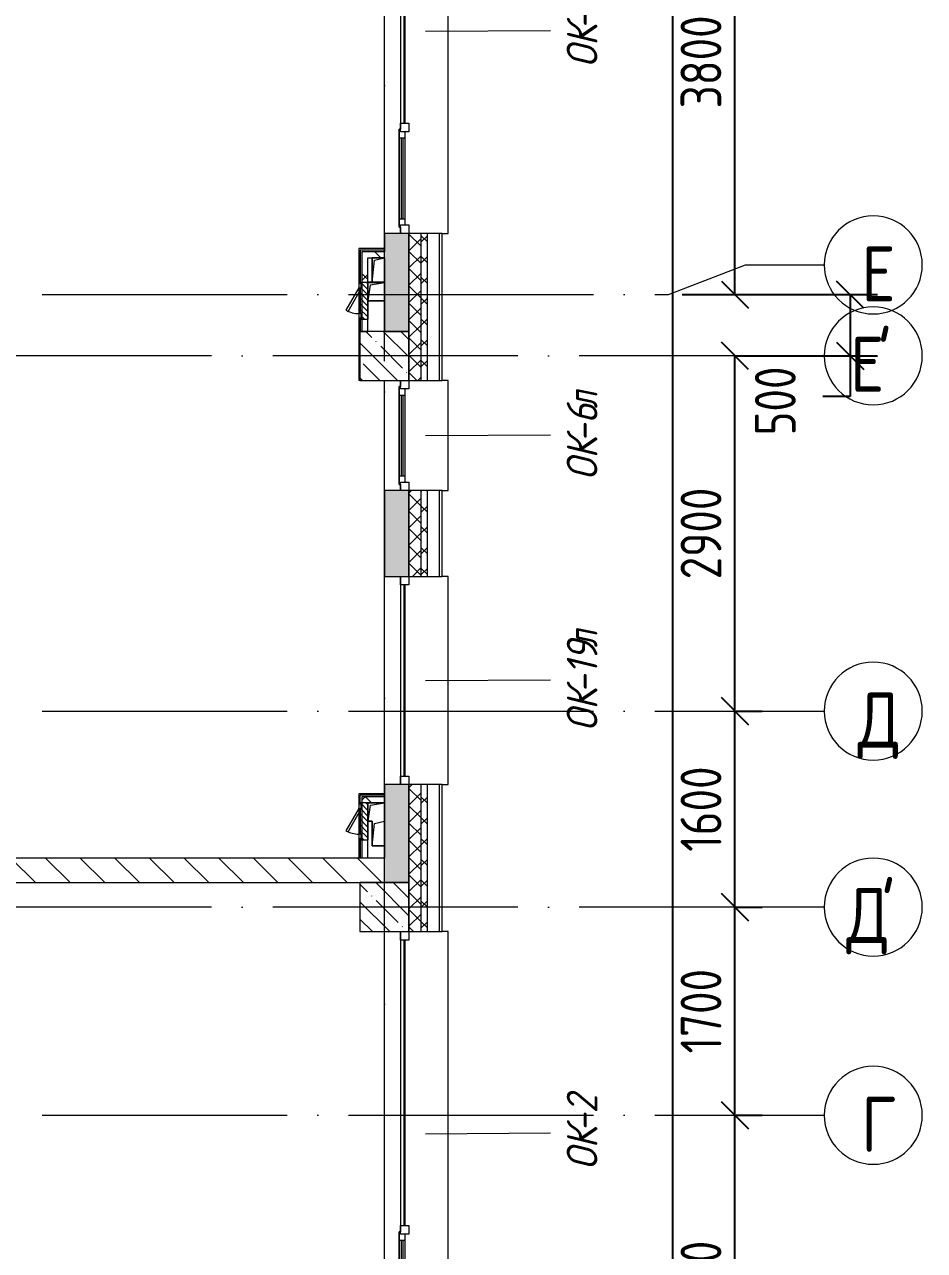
# Model space of a CAD drawing. Header units: millimetres. Extents: x -68946 to 288321, y -402657 to 324925.
# Drawn here: x 162100 to 169445, y 14822 to 24830 of the extents above; entities that cross this region are included whole.
import ezdxf

# ---------------------------------------------------------------- set-up
doc = ezdxf.new("R2010")
doc.units = ezdxf.units.MM
doc.linetypes.add('ADSK_Линия сетки', pattern=[2500, 2000, -250, 0, -250])
doc.layers.get('Defpoints').update_dxf_attribs({"color": 250})
for name, color, linetype, lineweight in [('A-____-____-DIMS', 250, 'Continuous', 9), ('A-DETL-____-OTLN', 250, 'Continuous', 5), ('A-DETL-GENF-OTLN', 250, 'Continuous', 5), ('A-DOOR-____-MCUT', 250, 'Continuous', 5), ('A-DOOR-____-OTLN', 250, 'Continuous', 5), ('A-FLOR-____-OTLN', 192, 'Continuous', 9), ('A-GENM-____-MCUT', 250, 'Continuous', 25), ('A-GENM-____-OTLN', 250, 'Continuous', 9), ('A-GLAZ-____-IDEN', 152, 'Continuous', 9), ('A-GLAZ-____-MCUT', 250, 'Continuous', 9), ('A-GLAZ-____-OTLN', 250, 'Continuous', 5), ('A-WALL-____-MCUT', 250, 'Continuous', 13), ('A-WALL-____-PATT', 250, 'Continuous', 13), ('A-WALL-FNSH-MCUT', 250, 'Continuous', 13), ('I-WALL-____-OTLN', 250, 'Continuous', 9), ('S-COLS-____-MCUT', 250, 'Continuous', 25), ('S-COLS-____-OTLN', 250, 'Continuous', 9), ('S-GRID-____-IDEN', 250, 'Continuous', 9), ('S-GRID-____-OTLN', 250, 'Continuous', 9)]:
    doc.layers.add(name, color=color, linetype=linetype, lineweight=lineweight)
doc.styles.add('GOST Common', font='', dxfattribs={"width": 0.9, "height": 350})
doc.styles.add('ISOCPEUR_I', font='isocpeui.ttf', dxfattribs={"width": 0.9, "height": 12.5})
doc.styles.get("Standard").update_dxf_attribs({"font": 'ГОСТ тип А.ttf'})
doc.styles.get('GOST Common').set_extended_font_data('GOST Common')
doc.dimstyles.new('А3', dxfattribs={"dimtxt": 333, "dimasz": 222, "dimexe": 222, "dimexo": 111, "dimgap": 111, "dimtad": 1, "dimtoh": 1, "dimdec": 0, "dimrnd": 0.0015, "dimzin": 0, "dimdsep": 46, "dimtxsty": 'Standard', "dimblk": 'OBLIQUE', "dimcen": 0, "dimclrd": 7, "dimclre": 7, "dimclrt": 7, "dimadec": 0, "dimazin": 0, "dimtfac": 1, "dimtdec": 0, "dimtofl": 0, "dimtmove": 0, "dimatfit": 3, "dimfxl": 1, "dimtolj": 1, "dimtzin": 0, "dimarcsym": 0})
pattern_1 = [(45, (12287.91, -0.0006), (-141.42136, 141.42136), []), (135, (12287.91, -0.0006), (-141.42136, -141.42136), [])]
pattern_2 = [(135, (12287.91, -0.0006), (-142.5612, -142.5612), []), (135, (12430.48, -0.0006), (-142.5612, -142.5612), [252.016, -50.403, 3.353, -47.05])]

# ---------------------------------------------------------------- blocks, each defined once
blk = doc.blocks.new('Окно_СКБ_2Ст1 - Окно_СКБ_2Ст 3300_ОК2-V42-АР1_Маркировочный план 1 этажа С2и3')
at = {"layer": 'A-GLAZ-____-MCUT'}
for p, q in [((-1650, -195), (-1650, -125)), ((-1650, -125), (-1580, -125)), ((-1580, -195), (-1650, -195)), ((-1580, -125), (-1580, -195)), ((750, -195), (750, -125)), ((750, -125), (820, -125)), ((820, -195), (750, -195)), ((820, -195), (800, -195)), ((800, -195), (800, -205)), ((820, -125), (820, -195)), ((1580, -155), (820, -155)), ((820, -155), (820, -195)), ((870, -205), (870, -155)), ((1530, -205), (1530, -155)), ((1580, -195), (1580, -125)), ((1580, -125), (1650, -125)), ((1580, -195), (1580, -155)), ((1650, -195), (1580, -195)), ((1600, -195), (1580, -195)), ((1600, -205), (1600, -195)), ((1650, -125), (1650, -195)), ((800, -205), (1600, -205)), ((1600, -205), (800, -205))]:
    blk.add_line(p, q, dxfattribs=at)
at = {"layer": 'A-GLAZ-____-MCUT', "lineweight": 5}
for p, q in [((750, -155), (-1580, -155)), ((750, -165), (-1580, -165)), ((870, -175), (1530, -175)), ((1530, -185), (870, -185))]:
    blk.add_line(p, q, dxfattribs=at)
at = {"layer": 'A-GLAZ-____-OTLN'}
for p, q in [((-1650, -195), (800, -195)), ((1600, -195), (1650, -195))]:
    blk.add_line(p, q, dxfattribs=at)
blk = doc.blocks.new('WNW_Отлив1 - Отлив_металлический 2-28598290-АР1_Маркировочный план 1 этажа С2и3')
at = {"layer": 'A-GLAZ-____-OTLN'}
for p, q in [((1650, 320), (-1650, 320)), ((-1650, 320), (-1650, 270)), ((1650, 270), (1650, 320))]:
    blk.add_line(p, q, dxfattribs=at)
blk = doc.blocks.new('Окно_СКБ_1Ст1 - 120_Окно_СКБ_1Ст_1700_ОК19Л-29018914-АР1_Маркировочный план 1 этажа С2и3')
at = {"layer": 'A-GLAZ-____-MCUT'}
for p, q in [((-850, -195), (-850, -125)), ((-850, -125), (-780, -125)), ((-780, -195), (-850, -195)), ((-780, -125), (-780, -195)), ((780, -195), (780, -125)), ((780, -125), (850, -125)), ((850, -195), (780, -195)), ((850, -125), (850, -195))]:
    blk.add_line(p, q, dxfattribs=at)
at = {"layer": 'A-GLAZ-____-MCUT', "lineweight": 5}
for p, q in [((780, -155), (-780, -155)), ((780, -165), (-780, -165))]:
    blk.add_line(p, q, dxfattribs=at)
at = {"layer": 'A-GLAZ-____-OTLN'}
blk.add_line((-850, -195), (850, -195), dxfattribs=at)
blk = doc.blocks.new('WNW_Отлив1 - Отлив_металлический 2-28595994-АР1_Маркировочный план 1 этажа С2и3')
at = {"layer": 'A-GLAZ-____-OTLN'}
for p, q in [((850, 320), (-850, 320)), ((-850, 320), (-850, 270)), ((850, 270), (850, 320))]:
    blk.add_line(p, q, dxfattribs=at)
blk = doc.blocks.new('Окно_СКБ_1Ст1 - 120_Окно_СКБ_1Ст_900_ОК6Л-V43-АР1_Маркировочный план 1 этажа С2и3')
at = {"layer": 'A-GLAZ-____-MCUT'}
for p, q in [((-450, -195), (-450, -125)), ((-450, -125), (-380, -125)), ((-380, -195), (-450, -195)), ((-380, -195), (-400, -195)), ((-400, -195), (-400, -205)), ((-380, -125), (-380, -195)), ((380, -155), (-380, -155)), ((-380, -155), (-380, -195)), ((-330, -205), (-330, -155)), ((330, -205), (330, -155)), ((380, -195), (380, -125)), ((380, -125), (450, -125)), ((380, -195), (380, -155)), ((450, -195), (380, -195)), ((400, -195), (380, -195)), ((400, -205), (400, -195)), ((450, -125), (450, -195)), ((-400, -205), (400, -205)), ((400, -205), (-400, -205))]:
    blk.add_line(p, q, dxfattribs=at)
at = {"layer": 'A-GLAZ-____-MCUT', "lineweight": 5}
for p, q in [((-330, -175), (330, -175)), ((330, -185), (-330, -185))]:
    blk.add_line(p, q, dxfattribs=at)
at = {"layer": 'A-GLAZ-____-OTLN'}
for p, q in [((-450, -195), (-400, -195)), ((400, -195), (450, -195))]:
    blk.add_line(p, q, dxfattribs=at)
blk = doc.blocks.new('WNW_Отлив1 - Отлив_металлический 2-28596055-АР1_Маркировочный план 1 этажа С2и3')
at = {"layer": 'A-GLAZ-____-OTLN'}
for p, q in [((450, 320), (-450, 320)), ((-450, 320), (-450, 270)), ((450, 270), (450, 320))]:
    blk.add_line(p, q, dxfattribs=at)
blk = doc.blocks.new('Окно_СКБ_2Ст1 - Окно_СКБ_2Ст 3300_ОК2-V44-АР1_Маркировочный план 1 этажа С2и3')
at = {"layer": 'A-GLAZ-____-MCUT'}
for p, q in [((-1650, -195), (-1650, -125)), ((-1650, -125), (-1580, -125)), ((-1580, -195), (-1650, -195)), ((-1580, -125), (-1580, -195)), ((750, -195), (750, -125)), ((750, -125), (820, -125)), ((820, -195), (750, -195)), ((820, -195), (800, -195)), ((800, -195), (800, -205)), ((820, -125), (820, -195)), ((1580, -155), (820, -155)), ((820, -155), (820, -195)), ((870, -205), (870, -155)), ((1530, -205), (1530, -155)), ((1580, -195), (1580, -125)), ((1580, -125), (1650, -125)), ((1580, -195), (1580, -155)), ((1650, -195), (1580, -195)), ((1600, -195), (1580, -195)), ((1600, -205), (1600, -195)), ((1650, -125), (1650, -195)), ((800, -205), (1600, -205)), ((1600, -205), (800, -205))]:
    blk.add_line(p, q, dxfattribs=at)
at = {"layer": 'A-GLAZ-____-MCUT', "lineweight": 5}
for p, q in [((750, -155), (-1580, -155)), ((750, -165), (-1580, -165)), ((870, -175), (1530, -175)), ((1530, -185), (870, -185))]:
    blk.add_line(p, q, dxfattribs=at)
at = {"layer": 'A-GLAZ-____-OTLN'}
for p, q in [((-1650, -195), (800, -195)), ((1600, -195), (1650, -195))]:
    blk.add_line(p, q, dxfattribs=at)
blk = doc.blocks.new('_Wn_-As_OpeningMEP_floor__Rectangular - _Wn_-As_OpeningMEP_floor__Rectangular-V127-АР1_Маркировочный план 1 этажа С2и3')
at = {"layer": 'A-DETL-GENF-OTLN', "lineweight": 5}
for p, q in [((-50, -50), (-32, 132)), ((-32, 132), (50, 150))]:
    blk.add_line(p, q, dxfattribs=at)
blk = doc.blocks.new('_Wn_-As_OpeningMEP_floor__Rectangular - _Wn_-As_OpeningMEP_floor__Rectangular-40002324-АР1_Маркировочный план 1 этажа С2и3')
at = {"layer": 'A-DETL-GENF-OTLN', "lineweight": 5}
for p, q in [((-67, -25), (-48, 106)), ((-48, 106), (67, 125))]:
    blk.add_line(p, q, dxfattribs=at)
blk = doc.blocks.new('_Wn_-As_OpeningMEP_floor__Rectangular - _Wn_-As_OpeningMEP_floor__Rectangular-V128-АР1_Маркировочный план 1 этажа С2и3')
at = {"layer": 'A-DETL-GENF-OTLN', "lineweight": 5}
for p, q in [((-67, -25), (-48, 106)), ((-48, 106), (68, 125))]:
    blk.add_line(p, q, dxfattribs=at)
blk = doc.blocks.new('_Wn_-As_OpeningMEP_floor__Rectangular - _Wn_-As_OpeningMEP_floor__Rectangular-34853280-АР1_Маркировочный план 1 этажа С2и3')
at = {"layer": 'A-DETL-GENF-OTLN', "lineweight": 5}
for p, q in [((-50, -50), (-32, 132)), ((-32, 132), (50, 150))]:
    blk.add_line(p, q, dxfattribs=at)
blk = doc.blocks.new('АР_Люк - ЛРС_ВК_300х400_внутренний_RAL 9003-42732421-АР1_Маркировочный план 1 этажа С2и3')
at = {"layer": 'A-DOOR-____-OTLN'}
h = blk.add_hatch(dxfattribs=at)
h.set_pattern_fill('FP_148', color=256, style=0, pattern_type=2)
h.set_pattern_definition([(45, (125, 0), (-22.6274, 22.6274), [])])
h.paths.add_polyline_path([(-25, 34), (-25, -38), (275, -37), (275, 37), (265, 37), (265, 17), (230, 17), (230, 37), (220, 20), (190, 37), (20, 37), (20, 17), (-15, 17), (-15, 37), (-25, 37)])
at = {"layer": 'A-DETL-GENF-OTLN', "lineweight": 5}
for p, q in [((275, 37), (-25, 37)), ((-25, 37), (-25, -38)), ((275, -38), (275, 37)), ((-25, -38), (275, -38))]:
    blk.add_line(p, q, dxfattribs=at)
at = {"layer": 'A-DOOR-____-MCUT', "lineweight": 5}
for p, q in [((48, 142), (38, 125)), ((38, 125), (220, 20)), ((230, 37), (48, 142)), ((20, 37), (-15, 37)), ((-15, 37), (-15, 17)), ((-15, 17), (20, 17)), ((20, 17), (20, 37)), ((220, 20), (230, 37)), ((265, 37), (230, 37)), ((230, 37), (230, 17)), ((230, 17), (265, 17)), ((265, 17), (265, 37))]:
    blk.add_line(p, q, dxfattribs=at)
blk.add_arc((230, 37), 210, 150, 180, dxfattribs=at)
at = {"layer": 'A-DOOR-____-OTLN'}
blk.add_line((230, 37), (48, 142), dxfattribs=at)
blk = doc.blocks.new('ASML_АР_Отделка Люка - ВО Отделка люков_Грунтовка 0_Шпатлевка 0_Окраска 0_0-42467640-АР1_Маркировочный план 1 этажа С2и3')
at = {"layer": 'A-GENM-____-MCUT', "lineweight": 5}
for p, q in [((-140, 3), (-150, 3)), ((-150, 3), (-150, 0)), ((65, 3), (-105, 3)), ((150, 3), (140, 3)), ((150, 0), (150, 3)), ((-150, 0), (-140, 0)), ((-105, 0), (70, 0)), ((103, 0), (105, 0)), ((140, 0), (150, 0))]:
    blk.add_line(p, q, dxfattribs=at)
blk = doc.blocks.new('Ось сетки - Круг_Ø8 мм-39983606-АР1_Маркировочный план 1 этажа С2и3')
at = {"layer": 'S-GRID-____-IDEN'}
for start, end in [(360, 180), (180, 360)]:
    blk.add_arc((0, 0), 4, start, end, dxfattribs=at)
blk = doc.blocks.new('_Oblique')
at = {"color": 0, "linetype": 'ByBlock', "lineweight": -2}
blk.add_line((-0.5, -0.5), (0.5, 0.5), dxfattribs=at)
blk = doc.blocks.new('*D2565')
at = {"layer": 'A-____-____-DIMS', "color": 7, "lineweight": -2, "transparency": 16777216}
for p, q in [((167898, 13125), (167898, 15925)), ((167909, 15925), (168120, 15925)), ((167909, 13125), (168120, 13125))]:
    blk.add_line(p, q, dxfattribs=at)
at = {"layer": 'Defpoints', "color": 0, "transparency": 16777216}
for p in [(167798, 15925), (167898, 15925), (167798, 13125)]:
    blk.add_point(p, dxfattribs=at)
at = {"layer": 'A-____-____-DIMS', "color": 7, "lineweight": -2, "transparency": 16777216, "xscale": 222, "yscale": 222, "zscale": 222}
for p, rotation in [((167898, 15925), 90), ((167898, 13125), 270)]:
    blk.add_blockref('_Oblique', p, dxfattribs=dict(at, rotation=rotation))
at = {"layer": 'A-____-____-DIMS', "color": 7, "transparency": 16777216, "insert": (167621, 14525), "char_height": 333, "width": 2.48, "attachment_point": 5, "rotation": 90}
blk.add_mtext('\\A1;2800', dxfattribs=at)
blk = doc.blocks.new('*D2566')
at = {"layer": 'A-____-____-DIMS', "color": 7, "lineweight": -2, "transparency": 16777216}
for p, q in [((167898, 15925), (167898, 17625)), ((167909, 17625), (168120, 17625)), ((167909, 15925), (168120, 15925))]:
    blk.add_line(p, q, dxfattribs=at)
at = {"layer": 'Defpoints', "color": 0, "transparency": 16777216}
for p in [(167798, 17625), (167898, 17625), (167798, 15925)]:
    blk.add_point(p, dxfattribs=at)
at = {"layer": 'A-____-____-DIMS', "color": 7, "lineweight": -2, "transparency": 16777216, "xscale": 222, "yscale": 222, "zscale": 222}
for p, rotation in [((167898, 17625), 90), ((167898, 15925), 270)]:
    blk.add_blockref('_Oblique', p, dxfattribs=dict(at, rotation=rotation))
at = {"layer": 'A-____-____-DIMS', "color": 7, "transparency": 16777216, "insert": (167621, 16775), "char_height": 333, "width": 2.3, "attachment_point": 5, "rotation": 90}
blk.add_mtext('\\A1;1700', dxfattribs=at)
blk = doc.blocks.new('*D2567')
at = {"layer": 'A-____-____-DIMS', "color": 7, "lineweight": -2, "transparency": 16777216}
for p, q in [((167898, 17625), (167898, 19225)), ((167909, 19225), (168120, 19225)), ((167909, 17625), (168120, 17625))]:
    blk.add_line(p, q, dxfattribs=at)
at = {"layer": 'Defpoints', "color": 0, "transparency": 16777216}
for p in [(167798, 19225), (167898, 19225), (167798, 17625)]:
    blk.add_point(p, dxfattribs=at)
at = {"layer": 'A-____-____-DIMS', "color": 7, "lineweight": -2, "transparency": 16777216, "xscale": 222, "yscale": 222, "zscale": 222}
for p, rotation in [((167898, 19225), 90), ((167898, 17625), 270)]:
    blk.add_blockref('_Oblique', p, dxfattribs=dict(at, rotation=rotation))
at = {"layer": 'A-____-____-DIMS', "color": 7, "transparency": 16777216, "insert": (167621, 18425), "char_height": 333, "width": 2.3, "attachment_point": 5, "rotation": 90}
blk.add_mtext('\\A1;1600', dxfattribs=at)
blk = doc.blocks.new('*D2568')
at = {"layer": 'A-____-____-DIMS', "color": 7, "lineweight": -2, "transparency": 16777216}
for p, q in [((167898, 19225), (167898, 22125)), ((167909, 22125), (168120, 22125)), ((167909, 19225), (168120, 19225))]:
    blk.add_line(p, q, dxfattribs=at)
at = {"layer": 'Defpoints', "color": 0, "transparency": 16777216}
for p in [(167798, 22125), (167898, 22125), (167798, 19225)]:
    blk.add_point(p, dxfattribs=at)
at = {"layer": 'A-____-____-DIMS', "color": 7, "lineweight": -2, "transparency": 16777216, "xscale": 222, "yscale": 222, "zscale": 222}
for p, rotation in [((167898, 22125), 90), ((167898, 19225), 270)]:
    blk.add_blockref('_Oblique', p, dxfattribs=dict(at, rotation=rotation))
at = {"layer": 'A-____-____-DIMS', "color": 7, "transparency": 16777216, "insert": (167621, 20675), "char_height": 333, "width": 2.48, "attachment_point": 5, "rotation": 90}
blk.add_mtext('\\A1;2900', dxfattribs=at)
blk = doc.blocks.new('*D2569')
at = {"layer": 'A-____-____-DIMS', "color": 7, "lineweight": -2, "transparency": 16777216}
for p, q in [((167468, 22625), (169060, 22625)), ((168838, 22625), (168838, 22125)), ((167909, 22125), (169060, 22125)), ((168838, 22125), (168838, 21792)), ((168838, 21792), (168616, 21792))]:
    blk.add_line(p, q, dxfattribs=at)
at = {"layer": 'Defpoints', "color": 0, "transparency": 16777216}
for p in [(167357, 22625), (168838, 22625), (167798, 22125)]:
    blk.add_point(p, dxfattribs=at)
at = {"layer": 'A-____-____-DIMS', "color": 7, "lineweight": -2, "transparency": 16777216, "xscale": 222, "yscale": 222, "zscale": 222}
for p, rotation in [((168838, 22625), 90), ((168838, 22125), 270)]:
    blk.add_blockref('_Oblique', p, dxfattribs=dict(at, rotation=rotation))
at = {"layer": 'A-____-____-DIMS', "color": 7, "transparency": 16777216, "insert": (168061, 21475), "char_height": 333, "width": 1.86, "attachment_point": 1, "rotation": 90, "line_spacing_factor": 1.022761}
blk.add_mtext('\\A1;500', dxfattribs=at)
blk = doc.blocks.new('*D2570')
at = {"layer": 'A-____-____-DIMS', "color": 7, "lineweight": -2, "transparency": 16777216}
for p, q in [((167898, 22625), (167898, 26425)), ((167909, 26425), (168120, 26425)), ((167468, 22625), (168120, 22625))]:
    blk.add_line(p, q, dxfattribs=at)
at = {"layer": 'Defpoints', "color": 0, "transparency": 16777216}
for p in [(167798, 26425), (167898, 26425), (167357, 22625)]:
    blk.add_point(p, dxfattribs=at)
at = {"layer": 'A-____-____-DIMS', "color": 7, "lineweight": -2, "transparency": 16777216, "xscale": 222, "yscale": 222, "zscale": 222}
for p, rotation in [((167898, 26425), 90), ((167898, 22625), 270)]:
    blk.add_blockref('_Oblique', p, dxfattribs=dict(at, rotation=rotation))
at = {"layer": 'A-____-____-DIMS', "color": 7, "transparency": 16777216, "insert": (167621, 24525), "char_height": 333, "width": 2.48, "attachment_point": 5, "rotation": 90}
blk.add_mtext('\\A1;3800', dxfattribs=at)
blk = doc.blocks.new('*D2588')
at = {"layer": 'A-____-____-DIMS', "color": 7, "lineweight": -2, "transparency": 16777216}
for p, q in [((167388, 58775), (167388, 25)), ((167468, 58775), (167610, 58775)), ((167377, 25), (167166, 25))]:
    blk.add_line(p, q, dxfattribs=at)
at = {"layer": 'Defpoints', "color": 0, "transparency": 16777216}
for p in [(167357, 58775), (167388, 25), (167488, 25)]:
    blk.add_point(p, dxfattribs=at)
at = {"layer": 'A-____-____-DIMS', "color": 7, "lineweight": -2, "transparency": 16777216, "xscale": 222, "yscale": 222, "zscale": 222}
for p, rotation in [((167388, 58775), 90), ((167388, 25), 270)]:
    blk.add_blockref('_Oblique', p, dxfattribs=dict(at, rotation=rotation))
at = {"layer": 'A-____-____-DIMS', "color": 7, "transparency": 16777216, "insert": (167111, 29400), "char_height": 333, "width": 3.1, "attachment_point": 5, "rotation": 90}
blk.add_mtext('\\A1;58750', dxfattribs=at)

msp = doc.modelspace()

# ---------------------------------------------------------------- hatches: boundary and pattern name
at = {"layer": 'A-WALL-____-PATT', "lineweight": 15, "true_color": 0x000000}
h = msp.add_hatch(dxfattribs=at)
h.set_pattern_fill('FP_53', color=18, style=0, pattern_type=2)
h.set_pattern_definition([(135, (12287.91, -0.0006), (-84.85281, -84.85281), []), (225, (12287.91, -0.0006), (84.85281, -84.85281), [])])
h.paths.add_polyline_path([(165337.9138, -275), (165387.9138, -274.6831), (165386.9138, 624.9994), (165337.9138, 624.9994), (165337.9138, -235.4489)])
h.paths.add_polyline_path([(165386.9138, 2324.9994), (165387.9138, 2324.9994), (165386.9138, 3024.9994), (165337.9138, 3024.9994), (165337.9138, 2324.9994)])
h.paths.add_polyline_path([(165387.9138, 3924.9994), (165386.9138, 5124.9994), (165337.9138, 5124.9994), (165337.9138, 3924.9994), (165386.9138, 3924.9994)])
h.paths.add_polyline_path([(165337.9138, 8424.9994), (165387.9138, 8424.9994), (165386.9138, 9624.9994), (165337.9138, 9624.9994), (165337.9138, 8799.0577)])
h.paths.add_polyline_path([(165365.6416, 11324.9994), (165387.9138, 11324.9994), (165386.9138, 12024.9994), (165337.9138, 12024.9994), (165337.9138, 11324.9994), (165362.8229, 11324.9994)])
h.paths.add_polyline_path([(165387.9138, 12924.9994), (165386.9138, 13225.3683), (165337.9138, 13225.3683), (165337.9138, 12925), (165386.9138, 12924.9994)])
h.paths.add_polyline_path([(165362.8985, 13525.3683), (165387.9138, 13525.3683), (165387.9138, 14124.9994), (165337.9138, 14124.9994), (165337.9138, 13525.3683)])
h.paths.add_polyline_path([(165374.1295, 17424.9994), (165387.9138, 17424.9994), (165387.9138, 18624.9994), (165337.9138, 18624.9994), (165337.9138, 17425), (165374.0437, 17425)])
h.paths.add_polyline_path([(165337.9138, 20324.9994), (165387.9138, 20324.9994), (165387.9138, 21024.9994), (165337.9138, 21024.9994)])
h.paths.add_polyline_path([(165387.9138, 21924.9994), (165387.9138, 23124.9994), (165337.9138, 23124.9994), (165337.9138, 21925), (165359.3769, 21924.9994)])
h.paths.add_polyline_path([(165344.6243, 26424.9994), (165387.9138, 26424.9994), (165387.9138, 27624.9994), (165337.9138, 27624.9994), (165337.9138, 26425), (165344.3405, 26425)])
h.paths.add_polyline_path([(165387.9138, 28524.9994), (165387.9138, 29224.9994), (165337.9138, 29224.9994), (165337.9138, 28524.9994)])
h.paths.add_polyline_path([(165387.9138, 30924.9994), (165387.9138, 32124.9994), (165337.9138, 32124.9994), (165337.9138, 30924.9994)])
h.paths.add_polyline_path([(165387.9138, 35424.9994), (165387.9138, 36624.9994), (165337.9138, 36624.9994), (165337.9138, 35424.9994)])
h.paths.add_polyline_path([(165387.9138, 39924.9994), (165387.9138, 41125), (165337.9138, 41125), (165337.9138, 39924.9994)])
h.paths.add_polyline_path([(165387.9138, 42025), (165387.9138, 42725), (165337.9138, 42725), (165337.9138, 42025)])
h.paths.add_polyline_path([(165387.9138, 44425), (165387.9138, 45625), (165337.9138, 45625), (165337.9138, 44425)])
h.paths.add_polyline_path([(165387.9138, 47325), (165387.9138, 48024.9994), (165337.9138, 48024.9994), (165337.9138, 47325)])
h.paths.add_polyline_path([(165387.9138, 48924.9994), (165387.9138, 50124.9994), (165337.9138, 50124.9994), (165337.9138, 48924.9994)])
h.paths.add_polyline_path([(165337.9138, 53424.9994), (165387.9138, 53424.9994), (165387.9138, 54624.9994), (165337.9138, 54624.9994), (165337.9138, 53727.4152)])
h.paths.add_polyline_path([(165387.9138, 57924.9994), (165386.9138, 59075), (165337.9138, 59075), (165337.9138, 57924.9994)])
h = msp.add_hatch(dxfattribs=at)
h.set_pattern_fill('FP_52', color=18, style=0, pattern_type=2)
h.set_pattern_definition([(45, (12287.91, -0.0006), (-70.71068, 70.71068), []), (135, (12287.91, -0.0006), (-70.71068, -70.71068), [])])
h.paths.add_polyline_path([(165237.9138, -175), (165337.9138, -175), (165337.9138, 624.9994), (165237.9138, 624.9994), (165237.9138, -85.6642)])
h.paths.add_polyline_path([(165264.2854, 2324.9994), (165337.9138, 2324.9994), (165337.9138, 3024.9994), (165237.9138, 3024.9994), (165237.9138, 2324.9994)])
h.paths.add_polyline_path([(165282.8081, 3924.9994), (165337.9138, 3924.9994), (165337.9138, 5124.9994), (165237.9138, 5124.9994), (165237.9138, 3924.9994), (165281.8032, 3925)])
h.paths.add_polyline_path([(165237.9138, 8424.9994), (165337.9138, 8424.9994), (165337.9138, 9624.9994), (165237.9138, 9624.9994), (165237.9138, 8799.0577)])
h.paths.add_polyline_path([(165237.9138, 11324.9994), (165337.9138, 11324.9994), (165337.9138, 12024.9994), (165237.9138, 12024.9019), (165237.9138, 11729.168)])
h.paths.add_polyline_path([(165237.9138, 12924.9994), (165337.9137, 12925), (165337.9138, 13225.3683), (165237.9138, 13225.3683)])
h.paths.add_polyline_path([(165237.9138, 13525.3683), (165337.9138, 13525.3683), (165337.9138, 14124.9994), (165237.9138, 14124.6388), (165237.9138, 13682.5749)])
h.paths.add_polyline_path([(165337.9137, 17425), (165337.9138, 18624.9994), (165237.9138, 18624.9994), (165237.9138, 17425)])
h.paths.add_polyline_path([(165237.9138, 20324.9994), (165337.9138, 20324.9994), (165337.9138, 21024.9994), (165237.9138, 21024.9994)])
h.paths.add_polyline_path([(165237.9138, 21925), (165337.9137, 21925), (165337.9138, 23124.9994), (165237.9138, 23124.9994), (165237.9138, 22324.9342)])
h.paths.add_polyline_path([(165337.9137, 26425), (165337.9138, 27624.9994), (165237.9138, 27624.9994), (165237.9138, 26425)])
h.paths.add_polyline_path([(165337.9138, 28524.9994), (165337.9138, 29224.9994), (165237.9138, 29224.8142), (165237.9138, 28524.9994), (165337.7397, 28524.9994)])
h.paths.add_polyline_path([(165337.9138, 30924.9994), (165337.9138, 32124.9994), (165237.9138, 32124.9994), (165237.9138, 30924.9994), (165329.8717, 30924.9994)])
h.paths.add_polyline_path([(165314.6372, 35424.9994), (165337.9138, 35424.9994), (165337.9138, 36624.9994), (165237.9138, 36624.9994), (165237.9138, 35424.9994)])
h.paths.add_polyline_path([(165299.7856, 39924.9994), (165337.9138, 39924.9994), (165337.9138, 41125), (165237.9138, 41124.9989), (165237.9138, 39924.9994)])
h.paths.add_polyline_path([(165293.482, 42025), (165337.9138, 42025), (165337.9138, 42725), (165237.9138, 42725), (165237.9138, 42025), (165292.8549, 42025)])
h.paths.add_polyline_path([(165284.934, 44425), (165337.9138, 44425), (165337.9138, 45625), (165237.9138, 45625), (165237.9138, 44425)])
h.paths.add_polyline_path([(165237.9138, 47325), (165337.9138, 47325), (165337.9138, 48024.9994), (165237.9138, 48024.9994), (165237.9138, 47725)])
h.paths.add_polyline_path([(165237.9138, 48924.9994), (165337.9138, 48924.9994), (165337.9138, 50124.9994), (165237.9138, 50124.9994), (165237.9138, 49820.6015)])
h.paths.add_polyline_path([(165237.9138, 53424.9994), (165337.9138, 53424.9994), (165337.9138, 54624.9994), (165237.9138, 54624.9994), (165237.9138, 53727.4152)])
h.paths.add_polyline_path([(165237.9138, 57924.9994), (165337.9138, 57924.9994), (165337.9138, 58975), (165237.9138, 58975), (165237.9138, 58575)])
h = msp.add_hatch(dxfattribs=at)
h.set_pattern_fill('FP_3', color=18, style=0, pattern_type=2)
h.set_pattern_definition([(50, (12287.9, -0.0006), (364.36793, -31.8783), [38.1, -419.1]), (355, (12287.9, -0.0006), (-70.48585, 382.1133), [30.48, -335.28]), (100.451, (12318.28, -2.66), (293.885, 350.2334), [32.38, -356.18]), (46.184, (12287.9, 101.6), (542.1585, -84.0858), [57.15, -628.65]), (96.636, (12333.1, 94.6), (474.8049, 494.8554), [48.57, -534.27]), (351.184, (12287.9, 101.6), (474.8102, 494.85), [45.72, -502.92]), (21, (12338.7, 76.2), (303.22847, -204.53046), [38.1, -419.1]), (326, (12338.7, 76.2), (123.6039, 368.37604), [30.48, -335.28]), (71.451, (12364, 59.16), (426.8341, 163.8427), [32.38, -356.18]), (37.5, (12287.91, -0.0006), (6.17665, 169.11015), [16.764, -314.452, 16.764, -323.596, -336.55]), (37.5, (12287.91, -0.0006), (6.17665, 169.11015), [-671.576, 16.764, -319.786]), (7.5, (12287.91, -0.0006), (133.63888, 200.3615), [16.764, -177.292, 16.764, -306.832, -128.27]), (7.5, (12287.91, -0.0006), (133.63888, 200.3615), [-517.652, 16.764, -111.506]), (327.5, (12174.63, -0.0006), (271.18182, -11.45836), [16.764, -110.236, 16.764, -379.476, -525.78]), (327.5, (12174.63, -0.0006), (271.18182, -11.45836), [-523.24, 16.764, -509.016]), (317.5, (12123.83, -0.0006), (296.2585, 50.85285), [16.764, -148.336, 16.764, -246.38, -373.38]), (317.5, (12123.83, -0.0006), (296.2585, 50.85285), [-428.244, 16.764, -356.616])])
h.paths.add_polyline_path([(165037.8919, -175), (165236.9138, -174.511), (165037.8919, -75), (165037.8919, -171.0626)])
h.paths.add_polyline_path([(165037.8919, 125), (165237.8919, 225), (165236.9138, 624.9994), (165037.8919, 624.9994), (165037.8919, 225)])
h.paths.add_polyline_path([(165236.9138, 2324.9994), (165237.8919, 2324.9994), (165236.9138, 3024.9994), (165037.8925, 3024.9974), (165037.9789, 2324.9994), (165216.2645, 2324.9994)])
h.paths.add_polyline_path([(165037.9138, 4325), (165237.8919, 4325), (165236.9138, 5124.9994), (165037.8919, 5124.9994), (165037.8925, 4325)])
h.paths.add_polyline_path([(165141.3906, 8825), (165237.8919, 8825), (165236.9138, 9624.9994), (165037.8919, 9624.9994), (165037.8919, 8825), (165139.5446, 8825)])
h.paths.add_polyline_path([(165114.5786, 11324.9994), (165237.8919, 11324.9994), (165236.9138, 12024.9994), (165037.8919, 12024.9994), (165037.9148, 11324.9994), (165112.2198, 11324.9994)])
h.paths.add_polyline_path([(165093.129, 13325), (165236.9138, 13325), (165236.9138, 14124.9994), (165037.8919, 14124.9994), (165037.8919, 13325), (165090.36, 13325)])
h.paths.add_polyline_path([(165044.8674, 17825), (165237.8919, 17825), (165236.9138, 18624.9994), (165037.8919, 18624.9994), (165037.8919, 17825), (165041.1754, 17825)])
h.paths.add_polyline_path([(165037.9138, 20324.9994), (165237.8919, 20324.9994), (165236.9138, 21024.9994), (165037.8919, 21024.9994), (165037.8919, 20324.9994)])
h.paths.add_polyline_path([(165037.9138, 22325), (165237.8919, 22325), (165236.9138, 23124.9994), (165037.8919, 23124.9994), (165037.8919, 22325)])
h.paths.add_polyline_path([(165237.8919, 26825), (165236.9138, 27624.9994), (165037.8919, 27624.9994), (165037.8919, 26825), (165236.9138, 26825)])
h.paths.add_polyline_path([(165068.9434, 28524.9994), (165237.8919, 28524.9994), (165236.9138, 29224.9994), (165037.8919, 29224.9994), (165037.9138, 28524.9994)])
h.paths.add_polyline_path([(165037.9138, 31325), (165237.8919, 31325), (165236.9138, 32124.9994), (165037.8919, 32124.9994), (165037.8919, 31325)])
h.paths.add_polyline_path([(165237.8919, 35424.9994), (165236.9138, 35825), (165037.8919, 35825), (165037.9138, 35424.9994), (165236.9138, 35424.9994)])
h.paths.add_polyline_path([(165037.9138, 36225), (165237.8919, 36225), (165236.9138, 36624.9994), (165037.8919, 36624.9994), (165037.8919, 36225)])
h.paths.add_polyline_path([(165037.9138, 39924.9994), (165237.8919, 39924.9994), (165236.9138, 40725), (165037.8919, 40725), (165037.8919, 39924.9994)])
h.paths.add_polyline_path([(165037.9138, 42025), (165237.8919, 42025), (165236.9138, 42725), (165037.8919, 42725), (165037.8919, 42025)])
h.paths.add_polyline_path([(165039.9348, 44425), (165237.8919, 44425), (165236.9138, 45625), (165037.8919, 45625), (165037.9138, 44425)])
h.paths.add_polyline_path([(165084.8373, 47725), (165237.8919, 47725), (165236.9138, 48024.9994), (165037.8919, 48024.9994), (165037.9138, 47725)])
h.paths.add_polyline_path([(165236.9138, 48924.9994), (165237.8919, 48924.9994), (165236.9138, 50124.9994), (165037.8919, 50124.9994), (165037.9138, 48924.9994), (165234.5953, 48924.9994)])
h.paths.add_polyline_path([(165100.5645, 53825), (165237.8919, 53825), (165236.9138, 54624.9994), (165037.8919, 54624.9994), (165037.9138, 53825), (165045.6407, 53825)])
h.paths.add_polyline_path([(165198.7125, 57924.9994), (165237.8919, 57924.9994), (165236.9138, 58575), (165037.8919, 58575), (165037.9138, 57924.9994), (165167.9138, 57924.9994)])
h = msp.add_hatch(dxfattribs=at)
h.set_pattern_fill('FP_83', color=18, style=0, pattern_type=2)
h.set_pattern_definition(pattern_1)
h.paths.add_polyline_path([(164987.8931, 22925.3955), (165037.8919, 22925.4381), (165037.2756, 22975.3955), (164852.9138, 22975.3955), (164852.9138, 22925.3955), (164937.8706, 22925.3955)])
h = msp.add_hatch(dxfattribs=at)
h.set_pattern_fill('FP_83', color=18, style=0, pattern_type=2)
h.set_pattern_definition(pattern_1)
h.paths.add_polyline_path([(164902.9138, 22325), (164902.8714, 22425), (164852.9138, 22425), (164852.9138, 22325), (164902.8925, 22325)])
h.paths.add_polyline_path([(164902.9138, 22575.004), (164902.9138, 22925.3955), (164852.9138, 22925.3955), (164852.9138, 22725), (164902.8929, 22724.8326), (164902.8929, 22575.004)])
h = msp.add_hatch(dxfattribs=at)
h.set_pattern_fill('FP_83', color=18, style=0, pattern_type=2)
h.set_pattern_definition(pattern_1)
h.paths.add_polyline_path([(164852.9138, 18475.3553), (165037.8919, 18475.7459), (165037.8706, 18525.3553), (164852.9138, 18525.3553), (164852.9138, 18496.6277)])
h = msp.add_hatch(dxfattribs=at)
h.set_pattern_fill('FP_2', color=18, style=0, pattern_type=2)
h.set_pattern_definition([(135, (12287.91, -0.0006), (-141.42136, -141.42136), [])])
h.paths.add_polyline_path([(157537.9138, 17825.004), (165037.8919, 17825.004), (165036.8473, 18025.004), (157537.9138, 18025.004)])
at = {"layer": 'S-COLS-____-OTLN', "lineweight": 5, "true_color": 0x000000}
h = msp.add_hatch(dxfattribs=at)
h.set_pattern_fill('FP_1', color=18, style=0, pattern_type=2)
h.set_pattern_definition(pattern_2)
h.paths.add_polyline_path([(165237.8919, 21925), (165236.9138, 22325), (164837.8919, 22325), (164837.8919, 21925), (165236.9138, 21925)])
h = msp.add_hatch(dxfattribs=at)
h.set_pattern_fill('FP_1', color=18, style=0, pattern_type=2)
h.set_pattern_definition(pattern_2)
h.paths.add_polyline_path([(164945.7097, 17425), (165237.8919, 17425), (165236.9138, 17825), (164837.8919, 17825), (164837.8919, 17425), (164937.8925, 17425)])

# ---------------------------------------------------------------- linework, layer by layer
at = {"layer": 'A-DETL-____-OTLN', "color": 18, "true_color": 0x000000}
for p, q in [((164937.8706, 22925.3955), (164937.8706, 22725.3955)), ((165037.8706, 22925.3955), (164937.8706, 22925.3955)), ((165037.8706, 22575.004), (165037.8706, 22925.3955)), ((164937.8706, 22725.3955), (164902.8929, 22725.3955)), ((164902.8929, 22725.3955), (164902.8929, 22575.004)), ((164902.8929, 22575.004), (165037.8706, 22575.004)), ((165037.8925, 18475.7467), (164902.9148, 18475.7467)), ((164902.9148, 18475.7467), (164902.9148, 18325.3553)), ((165037.8925, 18125.3553), (165037.8925, 18475.7467)), ((164902.9148, 18325.3553), (164937.8925, 18325.3553)), ((164937.8925, 18325.3553), (164937.8925, 18125.3553)), ((164937.8925, 18125.3553), (165037.8925, 18125.3553))]:
    msp.add_line(p, q, dxfattribs=at)
at = {"layer": 'A-FLOR-____-OTLN', "color": 18, "lineweight": 5, "true_color": 0x000000}
for p, q in [((164937.8706, 22725.3955), (164937.8706, 22925.3955)), ((164902.9138, 22725.004), (165037.8706, 22725.004)), ((165037.8706, 22725.3955), (164937.8706, 22725.3955)), ((165037.8706, 22575.004), (164902.9138, 22575.004)), ((164830.8919, 21925), (164830.8919, 22325)), ((164837.8919, 21925), (164830.8919, 21925)), ((164937.8925, 18325.3553), (164902.9138, 18325.3553)), ((164937.8925, 18125.3553), (164937.8925, 18325.3553)), ((165037.8919, 18125.3553), (164937.8925, 18125.3553))]:
    msp.add_line(p, q, dxfattribs=at)
at = {"layer": 'A-GLAZ-____-IDEN', "color": 18, "lineweight": 15, "true_color": 0x000000}
for p, q in [((165372.9138, 24774.9994), (166391.8278, 24781.9821)), ((165372.9138, 21474.9994), (166391.8278, 21479.5012)), ((165372.9138, 19474.9994), (166391.8278, 19479.5046)), ((165372.9138, 15774.9994), (166391.8278, 15781.9821))]:
    msp.add_line(p, q, dxfattribs=at)
at = {"layer": 'A-WALL-____-MCUT', "color": 18, "lineweight": 15, "true_color": 0x000000}
for p, q in [((165037.8919, 23124.9994), (165037.8919, 22975.3955)), ((165237.8919, 23124.9994), (165037.8919, 23124.9994)), ((165237.8919, 22325), (165237.8919, 23124.9994)), ((165337.9138, 23124.9994), (165237.9138, 23124.9994)), ((165237.9138, 23124.9994), (165237.9138, 22325)), ((165387.9138, 23124.9994), (165337.9138, 23124.9994)), ((165337.9138, 21924.9994), (165337.9138, 23124.9994)), ((165487.9138, 23124.9994), (165387.9138, 23124.9994)), ((165387.9138, 21924.9994), (165387.9138, 23124.9994)), ((165487.9138, 21924.9994), (165487.9138, 23124.9994)), ((164840.4138, 22987.8955), (164840.4138, 22715)), ((165037.8919, 22987.8955), (164840.4138, 22987.8955)), ((164852.9138, 22975.3955), (164852.9138, 22325)), ((165037.8919, 22975.3955), (164852.9138, 22975.3955)), ((164902.9138, 22325), (164902.9138, 22925.3955)), ((164902.9138, 22925.3955), (165037.8919, 22925.3955)), ((165037.8919, 22925.3955), (165037.8919, 22975.3955)), ((165037.8919, 22925.3955), (165037.8919, 22325)), ((164840.4138, 22680), (164840.4138, 22672.7831)), ((164840.4138, 22661.6506), (164840.4138, 22470)), ((164840.4138, 22435), (164840.4138, 22325)), ((164852.9138, 22325), (164902.9138, 22325)), ((165037.8919, 22325), (165237.8919, 22325)), ((165237.9138, 22325), (165237.9138, 21924.9994)), ((165237.9138, 21924.9994), (165337.9138, 21924.9994)), ((165337.9138, 21924.9994), (165387.9138, 21924.9994)), ((165387.9138, 21924.9994), (165487.9138, 21924.9994)), ((165037.8919, 21024.9994), (165037.8919, 20324.9994)), ((165237.8919, 21024.9994), (165037.8919, 21024.9994)), ((165237.8919, 20324.9994), (165237.8919, 21024.9994)), ((165337.9138, 21024.9994), (165237.9138, 21024.9994)), ((165237.9138, 21024.9994), (165237.9138, 20324.9994)), ((165387.9138, 21024.9994), (165337.9138, 21024.9994)), ((165337.9138, 20324.9994), (165337.9138, 21024.9994)), ((165487.9138, 21024.9994), (165387.9138, 21024.9994)), ((165387.9138, 20324.9994), (165387.9138, 21024.9994)), ((165487.9138, 20324.9994), (165487.9138, 21024.9994)), ((165037.8919, 20324.9994), (165237.8919, 20324.9994)), ((165237.9138, 20324.9994), (165337.9138, 20324.9994)), ((165337.9138, 20324.9994), (165387.9138, 20324.9994)), ((165387.9138, 20324.9994), (165487.9138, 20324.9994)), ((165037.8919, 18624.9994), (165037.8919, 18025.004)), ((165237.8919, 18624.9994), (165037.8919, 18624.9994)), ((165237.8919, 17825), (165237.8919, 18624.9994)), ((165337.9138, 18624.9994), (165237.9138, 18624.9994)), ((165237.9138, 18624.9994), (165237.9138, 17825)), ((165387.9138, 18624.9994), (165337.9138, 18624.9994)), ((165337.9138, 17424.9994), (165337.9138, 18624.9994)), ((165487.9138, 18624.9994), (165387.9138, 18624.9994)), ((165387.9138, 17424.9994), (165387.9138, 18624.9994)), ((165487.9138, 17424.9994), (165487.9138, 18624.9994)), ((164840.4138, 18465.3553), (164840.4138, 18537.8553)), ((165037.9148, 18537.8553), (164840.4138, 18537.8553)), ((164852.9138, 18525.3553), (164852.9138, 18025.004)), ((165037.9148, 18525.3553), (164852.9138, 18525.3553)), ((165037.9148, 18475.3553), (165037.9148, 18525.3553)), ((164840.4138, 18430.3553), (164840.4138, 18423.1384)), ((164902.9138, 18025.004), (164902.9138, 18475.3553)), ((164902.9138, 18475.3553), (165037.9148, 18475.3553)), ((164840.4138, 18412.0059), (164840.4138, 18220.3553)), ((164840.4138, 18185.3553), (164840.4138, 18025.004)), ((165037.8919, 18025.004), (157537.9138, 18025.004)), ((165037.8919, 17825.004), (165037.8919, 18025.004)), ((157867.8919, 17825.004), (165037.8919, 17825.004)), ((165037.8919, 17825), (165237.8919, 17825)), ((165237.9138, 17825), (165237.9138, 17424.9994)), ((165237.9138, 17424.9994), (165337.9138, 17424.9994)), ((165337.9138, 17424.9994), (165387.9138, 17424.9994)), ((165387.9138, 17424.9994), (165487.9138, 17424.9994))]:
    msp.add_line(p, q, dxfattribs=at)
at = {"layer": 'A-WALL-FNSH-MCUT', "lineweight": 15}
for p, q in [((165507.9138, 23124.9994), (165487.9138, 23124.9994)), ((165507.9138, 21924.9994), (165507.9138, 23124.9994)), ((164827.9138, 23000.3955), (164827.9138, 22725)), ((165037.8919, 23000.3955), (164827.9138, 23000.3955)), ((164827.9138, 22425), (164827.9138, 22325)), ((164827.9138, 22325), (164852.9138, 22325)), ((165487.9138, 21924.9994), (165507.9138, 21924.9994)), ((165507.9138, 21024.9994), (165487.9138, 21024.9994)), ((165507.9138, 20324.9994), (165507.9138, 21024.9994)), ((165487.9138, 20324.9994), (165507.9138, 20324.9994)), ((165507.9138, 18624.9994), (165487.9138, 18624.9994)), ((165507.9138, 17424.9994), (165507.9138, 18624.9994)), ((165037.9148, 18550.3553), (164827.9138, 18550.3553)), ((164827.9138, 18550.3553), (164827.9138, 18475.3553)), ((165037.9148, 18525.3553), (165037.9148, 18550.3553)), ((164827.9138, 18175.3553), (164827.9138, 18025.004)), ((165487.9138, 17424.9994), (165507.9138, 17424.9994))]:
    msp.add_line(p, q, dxfattribs=at)
at = {"layer": 'I-WALL-____-OTLN', "color": 18, "lineweight": 15, "true_color": 0x000000}
for p, q in [((165037.8919, 23124.9994), (165037.8919, 26424.9994)), ((165037.8919, 21024.9994), (165037.8919, 21924.9994)), ((165037.8919, 18624.9994), (165037.8919, 20324.9994)), ((165037.8919, 14124.9994), (165037.8919, 17424.9994))]:
    msp.add_line(p, q, dxfattribs=at)
at = {"layer": 'S-COLS-____-MCUT', "color": 18, "lineweight": 5, "true_color": 0x000000}
for p, q in [((165037.8919, 22325), (164837.8919, 22325)), ((164837.8919, 22325), (164837.8919, 21925)), ((165237.8919, 21925), (165237.8919, 22325)), ((164837.8919, 21925), (165237.8919, 21925)), ((165037.8919, 17825), (164837.8919, 17825)), ((164837.8919, 17825), (164837.8919, 17425)), ((165237.8919, 17425), (165237.8919, 17825)), ((164837.8919, 17425), (165237.8919, 17425))]:
    msp.add_line(p, q, dxfattribs=at)
at = {"layer": 'S-COLS-____-OTLN', "color": 18, "lineweight": 5, "true_color": 0x000000}
for p, q in [((165237.8919, 22325), (165037.8919, 22325)), ((165237.8919, 17825), (165037.8919, 17825))]:
    msp.add_line(p, q, dxfattribs=at)
at = {"layer": 'S-GRID-____-OTLN', "color": 18, "linetype": 'ADSK_Линия сетки', "true_color": 0x000000}
for p, q in [((165037.9138, -2919.5356), (165037.9138, 61063.6538)), ((77240.3519, 22625), (167356.8279, 22625)), ((168626.8279, 22125), (111607.9138, 22125)), ((77240.3519, 19225), (168626.8279, 19225)), ((168626.8279, 17625), (111607.9138, 17625)), ((77240.3519, 15925), (168626.8279, 15925))]:
    msp.add_line(p, q, dxfattribs=at)
at = {"layer": 'S-GRID-____-OTLN', "color": 18, "true_color": 0x000000}
for p, q in [((167356.8279, 22625), (167983.1166, 22867.2598)), ((167983.1166, 22867.2598), (168626.8279, 22867.2598))]:
    msp.add_line(p, q, dxfattribs=at)

# ---------------------------------------------------------------- block references
at = {"layer": 'A-DOOR-____-OTLN', "color": 18, "true_color": 0x000000, "rotation": 89.99999999999852}
for p in [(164865.4138, 22450), (164865.4138, 18200.3553)]:
    msp.add_blockref('АР_Люк - ЛРС_ВК_300х400_внутренний_RAL 9003-42732421-АР1_Маркировочный план 1 этажа С2и3', p, dxfattribs=at)
at = {"layer": 'A-GENM-____-OTLN', "color": 18, "lineweight": 5, "true_color": 0x000000, "rotation": 89.99999999999852}
for p in [(164830.9138, 22575), (164830.9138, 18325.3553)]:
    msp.add_blockref('ASML_АР_Отделка Люка - ВО Отделка люков_Грунтовка 0_Шпатлевка 0_Окраска 0_0-42467640-АР1_Маркировочный план 1 этажа С2и3', p, dxfattribs=at)
at = {"layer": 'A-GLAZ-____-OTLN', "color": 18, "true_color": 0x000000, "rotation": 269.9999999999999}
for name, p in [('Окно_СКБ_2Ст1 - Окно_СКБ_2Ст 3300_ОК2-V44-АР1_Маркировочный план 1 этажа С2и3', (165362.9138, 24774.9994)), ('WNW_Отлив1 - Отлив_металлический 2-28598290-АР1_Маркировочный план 1 этажа С2и3', (165237.9138, 24774.9994)), ('Окно_СКБ_1Ст1 - 120_Окно_СКБ_1Ст_900_ОК6Л-V43-АР1_Маркировочный план 1 этажа С2и3', (165362.9138, 21474.9994)), ('Окно_СКБ_1Ст1 - 120_Окно_СКБ_1Ст_1700_ОК19Л-29018914-АР1_Маркировочный план 1 этажа С2и3', (165362.9138, 19474.9994)), ('WNW_Отлив1 - Отлив_металлический 2-28595994-АР1_Маркировочный план 1 этажа С2и3', (165237.9138, 19474.9994)), ('Окно_СКБ_2Ст1 - Окно_СКБ_2Ст 3300_ОК2-V42-АР1_Маркировочный план 1 этажа С2и3', (165362.9138, 15774.9994)), ('WNW_Отлив1 - Отлив_металлический 2-28598290-АР1_Маркировочный план 1 этажа С2и3', (165237.9138, 15774.9994))]:
    msp.add_blockref(name, p, dxfattribs=at)
at = {"layer": 'A-GLAZ-____-OTLN', "color": 18, "true_color": 0x000000}
for name, p in [('_Wn_-As_OpeningMEP_floor__Rectangular - _Wn_-As_OpeningMEP_floor__Rectangular-34853280-АР1_Маркировочный план 1 этажа С2и3', (164987.8706, 22775.3955)), ('_Wn_-As_OpeningMEP_floor__Rectangular - _Wn_-As_OpeningMEP_floor__Rectangular-V128-АР1_Маркировочный план 1 этажа С2и3', (164970.3706, 22600.004)), ('_Wn_-As_OpeningMEP_floor__Rectangular - _Wn_-As_OpeningMEP_floor__Rectangular-40002324-АР1_Маркировочный план 1 этажа С2и3', (164970.3925, 18350.3553)), ('_Wn_-As_OpeningMEP_floor__Rectangular - _Wn_-As_OpeningMEP_floor__Rectangular-V127-АР1_Маркировочный план 1 этажа С2и3', (164987.8925, 18175.3553))]:
    msp.add_blockref(name, p, dxfattribs=at)
at = {"layer": 'A-GLAZ-____-OTLN', "color": 18, "lineweight": 15, "true_color": 0x000000, "rotation": 269.9999999999999}
msp.add_blockref('WNW_Отлив1 - Отлив_металлический 2-28596055-АР1_Маркировочный план 1 этажа С2и3', (165237.9138, 21474.9994), dxfattribs=at)
at = {"layer": 'S-GRID-____-IDEN', "color": 18, "true_color": 0x000000, "xscale": 99.99999999999993, "yscale": 99.99999999999993, "zscale": 99.99999999999993}
for p, rotation in [((169026.8279, 22867.2598), 269.9999999999994), ((169026.8279, 22125), 89.99999999999982), ((169026.8279, 19225), 269.9999999999994), ((169026.8279, 17625), 89.99999999999982), ((169026.8279, 15925), 269.9999999999994)]:
    msp.add_blockref('Ось сетки - Круг_Ø8 мм-39983606-АР1_Маркировочный план 1 этажа С2и3', p, dxfattribs=dict(at, rotation=rotation))

# ---------------------------------------------------------------- texts
at = {"layer": 'A-GLAZ-____-IDEN', "color": 18, "lineweight": 15, "true_color": 0x000000, "char_height": 250, "attachment_point": 1, "rotation": 90, "style": 'ISOCPEUR_I'}
for s, insert, width in [('-2', (166525.4737, 24786.9951), 336.70875), ('ОК', (166525.4737, 24479.417), 372.784687), ('\\fISOCPEUR|b0|i1|c204|p34|;\\W.75;л', (166525.4737, 21695.4326), 168.354375), ('-6', (166525.4737, 21417.6201), 336.70875), ('ОК', (166525.4737, 21110.042), 372.784687), ('-19', (166525.4737, 19367.7451), 456.961875), ('\\fISOCPEUR|b0|i1|c204|p34|;\\W.75;л', (166525.4737, 19744.7764), 168.354375), ('ОК', (166525.4737, 19060.167), 372.784687), ('-2', (166525.4737, 15786.9951), 336.70875), ('ОК', (166525.4737, 15479.417), 372.784687)]:
    msp.add_mtext(s, dxfattribs=dict(at, insert=insert, width=width))
at = {"layer": 'S-GRID-____-IDEN', "color": 18, "true_color": 0x000000, "char_height": 450, "attachment_point": 1, "style": 'GOST Common'}
for s, insert, width in [('\\fGOST Common|b0|i0|c204|p34|;\\W.9;Е', (168928.355, 23019.8467), 274.177125), ("\\fGOST Common|b0|i0|c204|p34|;\\W.9;'", (169062.6195, 22282.2256), 137.088562), ('\\fGOST Common|b0|i0|c204|p34|;\\W.9;Е', (168836.4008, 22282.2256), 274.177125), ('\\fGOST Common|b0|i0|c204|p34|;\\W.9;Д', (168898.655, 19377.5869), 346.329), ("\\fGOST Common|b0|i0|c204|p34|;\\W.9;'", (169092.4508, 17782.2256), 137.088562), ('\\fGOST Common|b0|i0|c204|p34|;\\W.9;Д', (168806.7008, 17782.2256), 346.329), ('\\fGOST Common|b0|i0|c204|p34|;\\W.9;Г', (168928.355, 16077.5869), 274.177125)]:
    msp.add_mtext(s, dxfattribs=dict(at, insert=insert, width=width))

# ---------------------------------------------------------------- dimensions: what is measured, and where the dimension line sits
at = {"layer": 'A-____-____-DIMS', "color": 18, "true_color": 0x000000}
for base, p1, p2, picture, middle in [((167388.4134, 25), (167356.8279, 58775), (167488.3983, 25), '*D2588', (167110.9134, 29400)), ((167898.3443, 26425), (167356.8279, 22625), (167798.3594, 26425), '*D2570', (167620.8443, 24525)), ((167898.3443, 22125), (167798.3594, 19225), (167798.3594, 22125), '*D2568', (167620.8443, 20675)), ((167898.3443, 19225), (167798.3594, 17625), (167798.3594, 19225), '*D2567', (167620.8443, 18425)), ((167898.3443, 17625), (167798.3594, 15925), (167798.3594, 17625), '*D2566', (167620.8443, 16775)), ((167898.3443, 15925), (167798.3594, 13125), (167798.3594, 15925), '*D2565', (167620.8443, 14525))]:
    dim = msp.add_linear_dim(base=base, p1=p1, p2=p2, angle=90, dimstyle='А3', dxfattribs=at)
    dim.commit()
    dim.dimension.update_dxf_attribs({"geometry": picture, "text_midpoint": middle})
dim = msp.add_linear_dim(base=(168838.0532, 22625), p1=(167798.3594, 22125), p2=(167356.8279, 22625), angle=90, dimstyle='А3', dxfattribs=at)
dim.commit()
dim.dimension.update_dxf_attribs({"geometry": '*D2569', "text_midpoint": (168283.0532, 21791.7536), "dimtype": 160, "text_rotation": 90})

doc.saveas('drawing.dxf')
